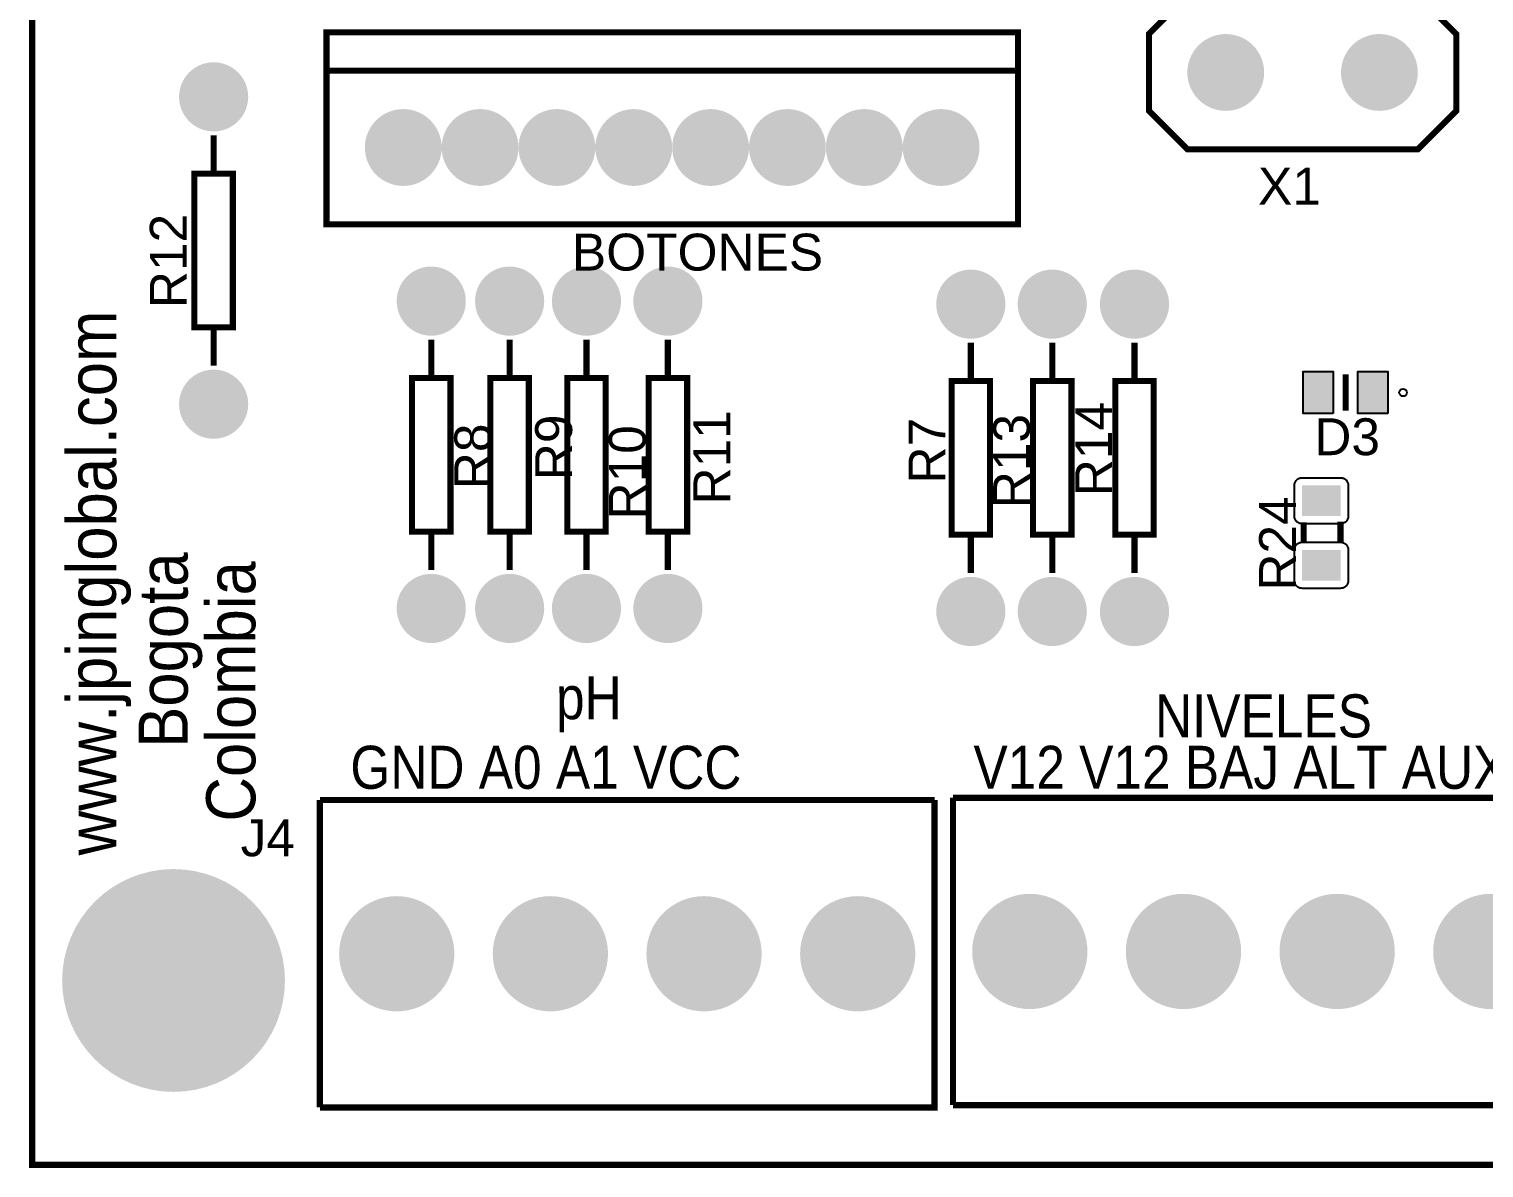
# Model space of a CAD drawing. Header units: inches. Extents: x -2.29 to 2.29, y -1.8 to 1.8.
# Drawn here: x -2.293 to -0.399, y -1.803 to -0.321 of the extents above; entities that cross this region are included whole.
import ezdxf

# ---------------------------------------------------------------- set-up
doc = ezdxf.new("R2010")
doc.units = ezdxf.units.IN
doc.layers.get('0').update_dxf_attribs({"linetype": 'CONTINUOUS'})

# ---------------------------------------------------------------- blocks, each defined once
blk = doc.blocks.new('RPAD')
blk.add_trace([(-0.5, -0.5), (-0.5, 0.5), (0.5, -0.5), (0.5, 0.5)])
blk = doc.blocks.new('EPAD')
at = {"const_width": 0.5}
blk.add_lwpolyline([(-0.25, 0, 1), (0.25, 0, 1)], format="xyb", close=True, dxfattribs=at)

msp = doc.modelspace()

# ---------------------------------------------------------------- linework, layer by layer
for points, const_width in [([(-2.288843, -1.799429), (2.288843, -1.799429), (2.288843, 1.799429), (-2.288843, 1.799429), (-2.288843, -1.799429)], 0.008), ([(-2.288843, -1.799429), (2.288843, -1.799429), (2.288843, 1.799429), (-2.288843, 1.799429), (-2.288843, -1.799429)], 0.008), ([(-2.288843, -1.799429), (2.288843, -1.799429), (2.288843, 1.799429), (-2.288843, 1.799429), (-2.288843, -1.799429)], 0.008), ([(-0.785366, -0.277733), (-0.485366, -0.277733), (-0.435366, -0.327733), (-0.435366, -0.427733), (-0.485366, -0.477733), (-0.785366, -0.477733), (-0.835366, -0.427733), (-0.835366, -0.327733), (-0.785366, -0.277733)], 0.008), ([(-0.785366, -0.277733), (-0.485366, -0.277733), (-0.435366, -0.327733), (-0.435366, -0.427733), (-0.485366, -0.477733), (-0.785366, -0.477733), (-0.835366, -0.427733), (-0.835366, -0.327733), (-0.785366, -0.277733)], 0.008), ([(-0.785366, -0.277733), (-0.485366, -0.277733), (-0.435366, -0.327733), (-0.435366, -0.427733), (-0.485366, -0.477733), (-0.785366, -0.477733), (-0.835366, -0.427733), (-0.835366, -0.327733), (-0.785366, -0.277733)], 0.008), ([(-1.905846, -0.575418), (-1.005846, -0.575418), (-1.005846, -0.325418), (-1.905846, -0.325418), (-1.905846, -0.575418)], 0.008), ([(-1.905846, -0.575418), (-1.005846, -0.575418), (-1.005846, -0.325418), (-1.905846, -0.325418), (-1.905846, -0.575418)], 0.008), ([(-1.905846, -0.575418), (-1.005846, -0.575418), (-1.005846, -0.325418), (-1.905846, -0.325418), (-1.905846, -0.575418)], 0.008), ([(-1.905846, -0.375418), (-1.005846, -0.375418)], 0.008), ([(-1.905846, -0.375418), (-1.005846, -0.375418)], 0.008), ([(-1.905846, -0.375418), (-1.005846, -0.375418)], 0.008), ([(-2.052665, -0.509481), (-2.052665, -0.459481)], 0.008), ([(-2.052665, -0.509481), (-2.052665, -0.459481)], 0.008), ([(-2.052665, -0.509481), (-2.052665, -0.459481)], 0.008), ([(-2.077665, -0.709481), (-2.027665, -0.709481), (-2.027665, -0.509481), (-2.077665, -0.509481), (-2.077665, -0.709481)], 0.008), ([(-2.077665, -0.709481), (-2.027665, -0.709481), (-2.027665, -0.509481), (-2.077665, -0.509481), (-2.077665, -0.709481)], 0.008), ([(-2.077665, -0.709481), (-2.027665, -0.709481), (-2.027665, -0.509481), (-2.077665, -0.509481), (-2.077665, -0.709481)], 0.008), ([(-2.052665, -0.759481), (-2.052665, -0.709481)], 0.008), ([(-2.052665, -0.759481), (-2.052665, -0.709481)], 0.008), ([(-2.052665, -0.759481), (-2.052665, -0.709481)], 0.008), ([(-1.769413, -0.725355), (-1.769413, -0.775355)], 0.008), ([(-1.769413, -0.725355), (-1.769413, -0.775355)], 0.008), ([(-1.769413, -0.725355), (-1.769413, -0.775355)], 0.008), ([(-1.667413, -0.725355), (-1.667413, -0.775355)], 0.008), ([(-1.667413, -0.725355), (-1.667413, -0.775355)], 0.008), ([(-1.667413, -0.725355), (-1.667413, -0.775355)], 0.008), ([(-1.567413, -0.725355), (-1.567413, -0.775355)], 0.008), ([(-1.567413, -0.725355), (-1.567413, -0.775355)], 0.008), ([(-1.567413, -0.725355), (-1.567413, -0.775355)], 0.008), ([(-1.461413, -0.725355), (-1.461413, -0.775355)], 0.008), ([(-1.461413, -0.725355), (-1.461413, -0.775355)], 0.008), ([(-1.461413, -0.725355), (-1.461413, -0.775355)], 0.008), ([(-1.067137, -0.729292), (-1.067137, -0.779292)], 0.008), ([(-1.067137, -0.729292), (-1.067137, -0.779292)], 0.008), ([(-1.067137, -0.729292), (-1.067137, -0.779292)], 0.008), ([(-0.961137, -0.729292), (-0.961137, -0.779292)], 0.008), ([(-0.961137, -0.729292), (-0.961137, -0.779292)], 0.008), ([(-0.961137, -0.729292), (-0.961137, -0.779292)], 0.008), ([(-0.854137, -0.729292), (-0.854137, -0.779292)], 0.008), ([(-0.854137, -0.729292), (-0.854137, -0.779292)], 0.008), ([(-0.854137, -0.729292), (-0.854137, -0.779292)], 0.008), ([(-1.794413, -0.975355), (-1.744413, -0.975355), (-1.744413, -0.775355), (-1.794413, -0.775355), (-1.794413, -0.975355)], 0.008), ([(-1.794413, -0.975355), (-1.744413, -0.975355), (-1.744413, -0.775355), (-1.794413, -0.775355), (-1.794413, -0.975355)], 0.008), ([(-1.794413, -0.975355), (-1.744413, -0.975355), (-1.744413, -0.775355), (-1.794413, -0.775355), (-1.794413, -0.975355)], 0.008), ([(-1.692413, -0.975355), (-1.642413, -0.975355), (-1.642413, -0.775355), (-1.692413, -0.775355), (-1.692413, -0.975355)], 0.008), ([(-1.692413, -0.975355), (-1.642413, -0.975355), (-1.642413, -0.775355), (-1.692413, -0.775355), (-1.692413, -0.975355)], 0.008), ([(-1.692413, -0.975355), (-1.642413, -0.975355), (-1.642413, -0.775355), (-1.692413, -0.775355), (-1.692413, -0.975355)], 0.008), ([(-1.592413, -0.975355), (-1.542413, -0.975355), (-1.542413, -0.775355), (-1.592413, -0.775355), (-1.592413, -0.975355)], 0.008), ([(-1.592413, -0.975355), (-1.542413, -0.975355), (-1.542413, -0.775355), (-1.592413, -0.775355), (-1.592413, -0.975355)], 0.008), ([(-1.592413, -0.975355), (-1.542413, -0.975355), (-1.542413, -0.775355), (-1.592413, -0.775355), (-1.592413, -0.975355)], 0.008), ([(-1.486413, -0.975355), (-1.436413, -0.975355), (-1.436413, -0.775355), (-1.486413, -0.775355), (-1.486413, -0.975355)], 0.008), ([(-1.486413, -0.975355), (-1.436413, -0.975355), (-1.436413, -0.775355), (-1.486413, -0.775355), (-1.486413, -0.975355)], 0.008), ([(-1.486413, -0.975355), (-1.436413, -0.975355), (-1.436413, -0.775355), (-1.486413, -0.775355), (-1.486413, -0.975355)], 0.008), ([(-1.092137, -0.979292), (-1.042137, -0.979292), (-1.042137, -0.779292), (-1.092137, -0.779292), (-1.092137, -0.979292)], 0.008), ([(-1.092137, -0.979292), (-1.042137, -0.979292), (-1.042137, -0.779292), (-1.092137, -0.779292), (-1.092137, -0.979292)], 0.008), ([(-1.092137, -0.979292), (-1.042137, -0.979292), (-1.042137, -0.779292), (-1.092137, -0.779292), (-1.092137, -0.979292)], 0.008), ([(-0.986137, -0.979292), (-0.936137, -0.979292), (-0.936137, -0.779292), (-0.986137, -0.779292), (-0.986137, -0.979292)], 0.008), ([(-0.986137, -0.979292), (-0.936137, -0.979292), (-0.936137, -0.779292), (-0.986137, -0.779292), (-0.986137, -0.979292)], 0.008), ([(-0.986137, -0.979292), (-0.936137, -0.979292), (-0.936137, -0.779292), (-0.986137, -0.779292), (-0.986137, -0.979292)], 0.008), ([(-0.879137, -0.979292), (-0.829137, -0.979292), (-0.829137, -0.779292), (-0.879137, -0.779292), (-0.879137, -0.979292)], 0.008), ([(-0.879137, -0.979292), (-0.829137, -0.979292), (-0.829137, -0.779292), (-0.879137, -0.779292), (-0.879137, -0.979292)], 0.008), ([(-0.879137, -0.979292), (-0.829137, -0.979292), (-0.829137, -0.779292), (-0.879137, -0.779292), (-0.879137, -0.979292)], 0.008), ([(-0.579452, -0.817914), (-0.579452, -0.77067)], 0.007874), ([(-0.579452, -0.817914), (-0.579452, -0.77067)], 0.007874), ([(-0.579452, -0.817914), (-0.579452, -0.77067)], 0.007874), ([(-0.633948, -0.990157), (-0.633948, -0.963157)], 0.008), ([(-0.633948, -0.990157), (-0.633948, -0.963157)], 0.008), ([(-0.633948, -0.990157), (-0.633948, -0.963157)], 0.008), ([(-0.585948, -0.990157), (-0.585948, -0.962157)], 0.008), ([(-0.585948, -0.990157), (-0.585948, -0.962157)], 0.008), ([(-0.585948, -0.990157), (-0.585948, -0.962157)], 0.008), ([(-1.769413, -0.975355), (-1.769413, -1.025355)], 0.008), ([(-1.769413, -0.975355), (-1.769413, -1.025355)], 0.008), ([(-1.769413, -0.975355), (-1.769413, -1.025355)], 0.008), ([(-1.667413, -0.975355), (-1.667413, -1.025355)], 0.008), ([(-1.667413, -0.975355), (-1.667413, -1.025355)], 0.008), ([(-1.667413, -0.975355), (-1.667413, -1.025355)], 0.008), ([(-1.567413, -0.975355), (-1.567413, -1.025355)], 0.008), ([(-1.567413, -0.975355), (-1.567413, -1.025355)], 0.008), ([(-1.567413, -0.975355), (-1.567413, -1.025355)], 0.008), ([(-1.461413, -0.975355), (-1.461413, -1.025355)], 0.008), ([(-1.461413, -0.975355), (-1.461413, -1.025355)], 0.008), ([(-1.461413, -0.975355), (-1.461413, -1.025355)], 0.008), ([(-1.067137, -0.979292), (-1.067137, -1.029292)], 0.008), ([(-1.067137, -0.979292), (-1.067137, -1.029292)], 0.008), ([(-1.067137, -0.979292), (-1.067137, -1.029292)], 0.008), ([(-0.961137, -0.979292), (-0.961137, -1.029292)], 0.008), ([(-0.961137, -0.979292), (-0.961137, -1.029292)], 0.008), ([(-0.961137, -0.979292), (-0.961137, -1.029292)], 0.008), ([(-0.854137, -0.979292), (-0.854137, -1.029292)], 0.008), ([(-0.854137, -0.979292), (-0.854137, -1.029292)], 0.008), ([(-0.854137, -0.979292), (-0.854137, -1.029292)], 0.008), ([(-1.914366, -1.324733), (-1.914366, -1.724733)], 0.008), ([(-1.114366, -1.324733), (-1.114366, -1.724733), (-1.914366, -1.724733)], 0.008), ([(-1.914366, -1.324733), (-1.114366, -1.324733)], 0.008), ([(-1.914366, -1.324733), (-1.914366, -1.724733)], 0.008), ([(-1.114366, -1.324733), (-1.114366, -1.724733), (-1.914366, -1.724733)], 0.008), ([(-1.914366, -1.324733), (-1.114366, -1.324733)], 0.008), ([(-1.914366, -1.324733), (-1.914366, -1.724733)], 0.008), ([(-1.114366, -1.324733), (-1.114366, -1.724733), (-1.914366, -1.724733)], 0.008), ([(-1.914366, -1.324733), (-1.114366, -1.324733)], 0.008), ([(-1.090366, -1.321733), (-1.090366, -1.721733)], 0.008), ([(0.509634, -1.321733), (0.509634, -1.721733), (-1.090366, -1.721733)], 0.008), ([(-1.090366, -1.321733), (0.509634, -1.321733)], 0.008), ([(-1.090366, -1.321733), (-1.090366, -1.721733)], 0.008), ([(0.509634, -1.321733), (0.509634, -1.721733), (-1.090366, -1.721733)], 0.008), ([(-1.090366, -1.321733), (0.509634, -1.321733)], 0.008), ([(-1.090366, -1.321733), (-1.090366, -1.721733)], 0.008), ([(0.509634, -1.321733), (0.509634, -1.721733), (-1.090366, -1.721733)], 0.008), ([(-1.090366, -1.321733), (0.509634, -1.321733)], 0.008)]:
    msp.add_lwpolyline(points, dxfattribs=dict(const_width=const_width))
for points in [[(-0.595385, -0.821792), (-0.634385, -0.821792), (-0.634385, -0.766792), (-0.595385, -0.766792), (-0.595385, -0.821792)], [(-0.524519, -0.821792), (-0.563519, -0.821792), (-0.563519, -0.766792), (-0.524519, -0.766792), (-0.524519, -0.821792)], [(-0.645948, -0.955157), (-0.645948, -0.915157), (-0.645898, -0.914117), (-0.64575, -0.913112), (-0.645507, -0.912145), (-0.645177, -0.911221), (-0.644762, -0.910345), (-0.644267, -0.909521), (-0.643698, -0.908753), (-0.643058, -0.908047), (-0.642352, -0.907407), (-0.641584, -0.906838), (-0.64076, -0.906343), (-0.639884, -0.905928), (-0.63896, -0.905598), (-0.637993, -0.905356), (-0.636988, -0.905207), (-0.635948, -0.905157), (-0.585948, -0.905157), (-0.584909, -0.905207), (-0.583904, -0.905356), (-0.582937, -0.905598), (-0.582013, -0.905928), (-0.581137, -0.906343), (-0.580313, -0.906838), (-0.579545, -0.907407), (-0.578839, -0.908047), (-0.578199, -0.908753), (-0.57763, -0.909521), (-0.577135, -0.910345), (-0.57672, -0.911221), (-0.576389, -0.912145), (-0.576147, -0.913112), (-0.575999, -0.914117), (-0.575948, -0.915157), (-0.575948, -0.955157), (-0.575999, -0.956196), (-0.576147, -0.957201), (-0.576389, -0.958168), (-0.57672, -0.959092), (-0.577135, -0.959969), (-0.57763, -0.960793), (-0.578199, -0.96156), (-0.578839, -0.962266), (-0.579545, -0.962906), (-0.580313, -0.963476), (-0.581137, -0.96397), (-0.582013, -0.964385), (-0.582937, -0.964716), (-0.583904, -0.964958), (-0.584909, -0.965106), (-0.585948, -0.965157), (-0.635948, -0.965157), (-0.636988, -0.965106), (-0.637993, -0.964958), (-0.63896, -0.964716), (-0.639884, -0.964385), (-0.64076, -0.96397), (-0.641584, -0.963476), (-0.642352, -0.962906), (-0.643058, -0.962266), (-0.643698, -0.96156), (-0.644267, -0.960793), (-0.644762, -0.959969), (-0.645177, -0.959092), (-0.645507, -0.958168), (-0.64575, -0.957201), (-0.645898, -0.956196), (-0.645948, -0.955157)], [(-0.645948, -1.039157), (-0.645948, -0.999157), (-0.645898, -0.998117), (-0.64575, -0.997112), (-0.645507, -0.996145), (-0.645177, -0.995221), (-0.644762, -0.994345), (-0.644267, -0.993521), (-0.643698, -0.992753), (-0.643058, -0.992047), (-0.642352, -0.991407), (-0.641584, -0.990838), (-0.64076, -0.990343), (-0.639884, -0.989928), (-0.63896, -0.989598), (-0.637993, -0.989356), (-0.636988, -0.989207), (-0.635948, -0.989157), (-0.585948, -0.989157), (-0.584909, -0.989207), (-0.583904, -0.989356), (-0.582937, -0.989598), (-0.582013, -0.989928), (-0.581137, -0.990343), (-0.580313, -0.990838), (-0.579545, -0.991407), (-0.578839, -0.992047), (-0.578199, -0.992753), (-0.57763, -0.993521), (-0.577135, -0.994345), (-0.57672, -0.995221), (-0.576389, -0.996145), (-0.576147, -0.997112), (-0.575999, -0.998117), (-0.575948, -0.999157), (-0.575948, -1.039157), (-0.575999, -1.040196), (-0.576147, -1.041201), (-0.576389, -1.042168), (-0.57672, -1.043092), (-0.577135, -1.043969), (-0.57763, -1.044793), (-0.578199, -1.04556), (-0.578839, -1.046266), (-0.579545, -1.046906), (-0.580313, -1.047476), (-0.581137, -1.04797), (-0.582013, -1.048385), (-0.582937, -1.048716), (-0.583904, -1.048958), (-0.584909, -1.049106), (-0.585948, -1.049157), (-0.635948, -1.049157), (-0.636988, -1.049106), (-0.637993, -1.048958), (-0.63896, -1.048716), (-0.639884, -1.048385), (-0.64076, -1.04797), (-0.641584, -1.047476), (-0.642352, -1.046906), (-0.643058, -1.046266), (-0.643698, -1.04556), (-0.644267, -1.044793), (-0.644762, -1.043969), (-0.645177, -1.043092), (-0.645507, -1.042168), (-0.64575, -1.041201), (-0.645898, -1.040196), (-0.645948, -1.039157)]]:
    msp.add_lwpolyline(points, close=True)
msp.add_circle((-0.504649, -0.794292), 0.004921)
msp.add_circle((-0.504649, -0.794292), 0.004921)
msp.add_circle((-0.504649, -0.794292), 0.004921)

# ---------------------------------------------------------------- block references
for p, xscale, yscale in [((-0.735366, -0.377733), 0.1, 0.1), ((-0.535366, -0.377733), 0.1, 0.1), ((-2.052665, -0.409481), 0.09, 0.09), ((-1.805846, -0.475418), 0.1, 0.1), ((-1.705846, -0.475418), 0.1, 0.1), ((-1.605846, -0.475418), 0.1, 0.1), ((-1.505846, -0.475418), 0.1, 0.1), ((-1.405846, -0.475418), 0.1, 0.1), ((-1.305846, -0.475418), 0.1, 0.1), ((-1.205846, -0.475418), 0.1, 0.1), ((-1.105846, -0.475418), 0.1, 0.1), ((-1.769413, -0.675355), 0.09, 0.09), ((-1.667413, -0.675355), 0.09, 0.09), ((-1.567413, -0.675355), 0.09, 0.09), ((-1.461413, -0.675355), 0.09, 0.09), ((-1.067137, -0.679292), 0.09, 0.09), ((-0.961137, -0.679292), 0.09, 0.09), ((-0.854137, -0.679292), 0.09, 0.09), ((-2.052665, -0.809481), 0.09, 0.09), ((-1.769413, -1.075355), 0.09, 0.09), ((-1.667413, -1.075355), 0.09, 0.09), ((-1.567413, -1.075355), 0.09, 0.09), ((-1.461413, -1.075355), 0.09, 0.09), ((-1.067137, -1.079292), 0.09, 0.09), ((-0.961137, -1.079292), 0.09, 0.09), ((-0.854137, -1.079292), 0.09, 0.09), ((-2.104837, -1.559498), 0.29, 0.29), ((-1.814366, -1.524733), 0.15, 0.15), ((-1.614366, -1.524733), 0.15, 0.15), ((-1.414366, -1.524733), 0.15, 0.15), ((-1.214366, -1.524733), 0.15, 0.15), ((-0.990366, -1.521733), 0.15, 0.15), ((-0.790366, -1.521733), 0.15, 0.15), ((-0.590366, -1.521733), 0.15, 0.15), ((-0.390366, -1.521733), 0.15, 0.15)]:
    msp.add_blockref('EPAD', p, dxfattribs=dict(xscale=xscale, yscale=yscale))
for p, xscale, yscale, rotation in [((-0.614885, -0.794292), 0.039, 0.055, 180), ((-0.544019, -0.794292), 0.039, 0.055, 180), ((-0.610948, -0.935157), 0.04, 0.05, 90), ((-0.610948, -1.019157), 0.04, 0.05, 90)]:
    msp.add_blockref('RPAD', p, dxfattribs=dict(xscale=xscale, yscale=yscale, rotation=rotation))

# ---------------------------------------------------------------- texts
for s, height, width, p in [('X1', 0.048, 1.041667, (-0.693366, -0.549733)), ('X1', 0.048, 1.041667, (-0.693366, -0.549733)), ('X1', 0.048, 1.041667, (-0.693366, -0.549733)), ('BOTONES', 0.048, 1.041667, (-1.586304, -0.635551)), ('BOTONES', 0.048, 1.041667, (-1.586304, -0.635551)), ('BOTONES', 0.048, 1.041667, (-1.586304, -0.635551)), ('D3', 0.048, 1.041667, (-0.620102, -0.875851)), ('D3', 0.048, 1.041667, (-0.620102, -0.875851)), ('D3', 0.048, 1.041667, (-0.620102, -0.875851)), ('pH', 0.056, 0.892857, (-1.607011, -1.219497)), ('pH', 0.056, 0.892857, (-1.607011, -1.219497)), ('pH', 0.056, 0.892857, (-1.607011, -1.219497)), ('NIVELES', 0.056, 0.892857, (-0.827484, -1.243119)), ('NIVELES', 0.056, 0.892857, (-0.827484, -1.243119)), ('NIVELES', 0.056, 0.892857, (-0.827484, -1.243119)), ('GND A0 A1 VCC', 0.056, 0.892857, (-1.874728, -1.310048)), ('GND A0 A1 VCC', 0.056, 0.892857, (-1.874728, -1.310048)), ('GND A0 A1 VCC', 0.056, 0.892857, (-1.874728, -1.310048)), ('V12 V12 BAJ ALT AUX GND GND GND', 0.056, 0.892857, (-1.063704, -1.310048)), ('V12 V12 BAJ ALT AUX GND GND GND', 0.056, 0.892857, (-1.063704, -1.310048)), ('V12 V12 BAJ ALT AUX GND GND GND', 0.056, 0.892857, (-1.063704, -1.310048)), ('J4', 0.048, 1.041667, (-2.017515, -1.397804)), ('J4', 0.048, 1.041667, (-2.017515, -1.397804)), ('J4', 0.048, 1.041667, (-2.017515, -1.397804))]:
    msp.add_text(s, height=height, dxfattribs=dict(width=width)).set_placement(p)
for s, height, width, p in [('R12', 0.048, 1.041667, (-2.087665, -0.684481)), ('R12', 0.048, 1.041667, (-2.087665, -0.684481)), ('R12', 0.048, 1.041667, (-2.087665, -0.684481)), ('www.jpinglobal.com', 0.064, 0.9375, (-2.179366, -1.396733)), ('www.jpinglobal.com', 0.064, 0.9375, (-2.179366, -1.396733)), ('www.jpinglobal.com', 0.064, 0.9375, (-2.179366, -1.396733)), ('R14', 0.048, 1.041667, (-0.883256, -0.929276)), ('R14', 0.048, 1.041667, (-0.883256, -0.929276)), ('R14', 0.048, 1.041667, (-0.883256, -0.929276)), ('R9', 0.048, 1.041667, (-1.586169, -0.908457)), ('R9', 0.048, 1.041667, (-1.586169, -0.908457)), ('R9', 0.048, 1.041667, (-1.586169, -0.908457)), ('R11', 0.048, 1.041667, (-1.380232, -0.940024)), ('R11', 0.048, 1.041667, (-1.380232, -0.940024)), ('R11', 0.048, 1.041667, (-1.380232, -0.940024)), ('R7', 0.048, 1.041667, (-1.10013, -0.912772)), ('R7', 0.048, 1.041667, (-1.10013, -0.912772)), ('R7', 0.048, 1.041667, (-1.10013, -0.912772)), ('R13', 0.048, 1.041667, (-0.990193, -0.944835)), ('R13', 0.048, 1.041667, (-0.990193, -0.944835)), ('R13', 0.048, 1.041667, (-0.990193, -0.944835)), ('R8', 0.048, 1.041667, (-1.691358, -0.920143)), ('R8', 0.048, 1.041667, (-1.691358, -0.920143)), ('R8', 0.048, 1.041667, (-1.691358, -0.920143)), ('R10', 0.048, 1.041667, (-1.490232, -0.95952)), ('R10', 0.048, 1.041667, (-1.490232, -0.95952)), ('R10', 0.048, 1.041667, (-1.490232, -0.95952)), ('R24', 0.048, 1.041667, (-0.643948, -1.052157)), ('R24', 0.048, 1.041667, (-0.643948, -1.052157)), ('R24', 0.048, 1.041667, (-0.643948, -1.052157)), ('Bogota', 0.064, 0.9375, (-2.086366, -1.256733)), ('Bogota', 0.064, 0.9375, (-2.086366, -1.256733)), ('Bogota', 0.064, 0.9375, (-2.086366, -1.256733)), ('Colombia', 0.064, 0.9375, (-1.998366, -1.352733)), ('Colombia', 0.064, 0.9375, (-1.998366, -1.352733)), ('Colombia', 0.064, 0.9375, (-1.998366, -1.352733))]:
    msp.add_text(s, height=height, rotation=90, dxfattribs=dict(width=width)).set_placement(p)

doc.saveas('drawing.dxf')
